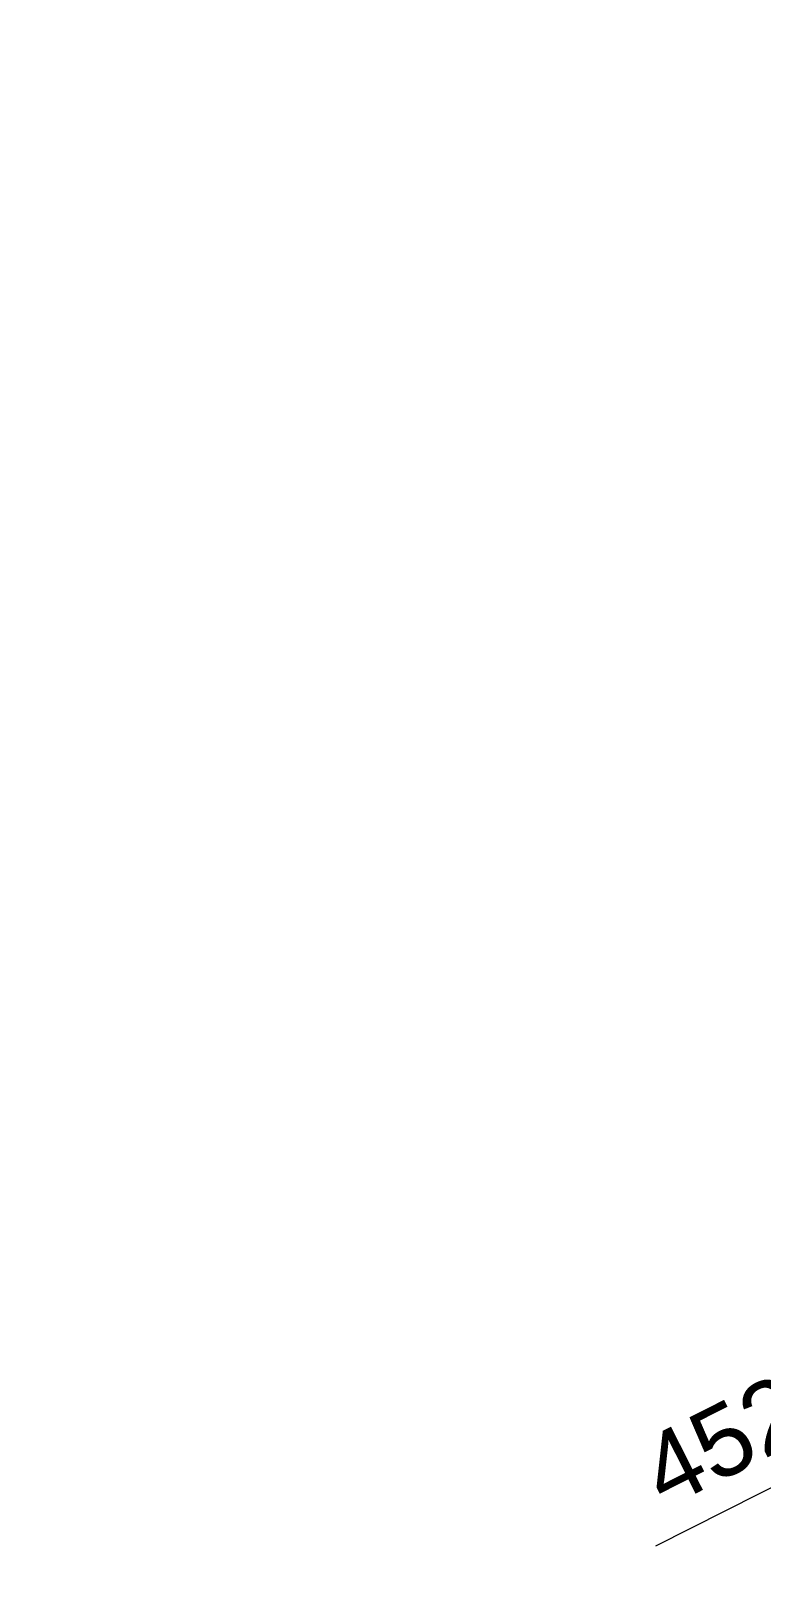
# Model space of a CAD drawing. Header units: metres. Extents: x 2682525 to 2683550, y 1250555 to 1251328.
# Drawn here: x 2683129.756 to 2683131.044, y 1250900.061 to 1250902.783 of the extents above; entities that cross this region are included whole.
import ezdxf

# ---------------------------------------------------------------- set-up
doc = ezdxf.new("R2010")
doc.units = ezdxf.units.M
doc.header["$PDMODE"] = 2
doc.header["$PDSIZE"] = -2
for name, pattern in [('Achse', [10, 5, -2.5, 0, -2.5]), ('IMPORT-_25_VW-01 Strichlinie kurz _2_', [21.165312, 10.580624, -10.584688]), ('Verdeckt 0_75', [1.5, 0.75, -0.75])]:
    doc.linetypes.add(name, pattern=pattern)
for name, color, linetype, lineweight, true_color in [('2458 A U1_dwg-1', 9, 'Continuous', 18, 0x808080), ('_24_200 Materialien-Beton', 9, 'Continuous', 18, 0x808080), ('_24_300 Bauteile 3D-Wand Innen', 9, 'Continuous', 18, 0x808080), ('_25_000 Linien-Strichlinie kurz 0_10', 9, 'IMPORT-_25_VW-01 Strichlinie kurz _2_', 18, 0x808080), ('_25_200 Materialien-Beton', 9, 'Continuous', 18, 0x808080), ('_25_300 Bauteile 3D-Raum-NGF Nettogeschossfläche', 9, 'Continuous', 18, 0x808080), ('_25_300 Bauteile 3D-Wand Innen', 9, 'Continuous', 18, 0x808080), ('_25_500 Technik-Kanalisation Schächte', 9, 'Continuous', 18, 0x808080), ('_25_600 Situation-Baulinie', 9, 'Continuous', 18, 0x808080), ('_25_Keine', 9, 'Continuous', 18, 0x808080), ('A-DETL-____-MBND-1', 7, 'Continuous', 18, 0xbf6000), ('A-DETL-____-MBND-3', 7, 'Verdeckt 0_75', 25, 0xbf6000), ('A-DETL-____-MBND-4', 7, 'Verdeckt 0_75', 25, 0x70cf70), ('Bemassung', 9, 'Continuous', 18, 0x808080), ('P-PIPE-____-OTLN-1', 7, 'Continuous', 18, 0xbf6000)]:
    doc.layers.add(name, color=color, linetype=linetype, lineweight=lineweight, true_color=true_color)
for name, color, linetype, lineweight in [('A-____-____-DIMS', 7, 'Continuous', 9), ('A-DETL-____-MBND', 7, 'Verdeckt 0_75', 18), ('A-DETL-____-MBND-2', 7, 'Verdeckt 0_75', 25), ('Bemassung-1', 7, 'Continuous', 18), ('G-____-____-DIMS', 7, 'Continuous', 9), ('G-____-____-TEXT', 7, 'Continuous', 9), ('P-PIPE-____-CNTR-1', 7, 'Achse', 25), ('P-PIPE-____-OTLN-2', 7, 'Continuous', 25)]:
    doc.layers.add(name, color=color, linetype=linetype, lineweight=lineweight)
doc.styles.add('Arial_3', font='arial.ttf', dxfattribs={"height": 125})
doc.styles.add('Arial_31', font='arial.ttf', dxfattribs={"width": 0.9, "height": 200})
doc.styles.add('ISOCP_2', font='isocp___.ttf', dxfattribs={"height": 125.8608217592593})
doc.dimstyles.new('2_0_mm_-_Arial', dxfattribs={"dimscale": 304.8, "dimtxt": 204.051879991394, "dimasz": 0.2460629921259842, "dimexe": 0.3280839895013123, "dimexo": 0.3280840109072179, "dimgap": 0.08202099737532807, "dimtad": 1, "dimdec": 1, "dimlfac": 0.001, "dimrnd": 0.09999999999999999, "dimzin": 0, "dimdsep": 46, "dimtxsty": 'Arial_31', "dimblk1": 'OBLIQUE', "dimblk2": 'OBLIQUE', "dimsah": 1, "dimcen": 0.09, "dimdle": 0.3280839895013123, "dimazin": 0, "dimtfac": 1, "dimtdec": 4, "dimtix": 1, "dimtmove": 0, "dimatfit": 3, "dimfxl": 1, "dimtvp": 1, "dimtfill": 1, "dimtolj": 1, "dimtzin": 0, "dimarcsym": 2})
doc.dimstyles.new('2_0_mm_-_Arial_1', dxfattribs={"dimscale": 304.8, "dimtxt": 204.051879991394, "dimasz": 0.2460629921259842, "dimexe": 0.3280839895013123, "dimexo": 0.3280840109072179, "dimgap": 0.08202099737532807, "dimtad": 1, "dimdec": 1, "dimlfac": 0.001, "dimrnd": 0.09999999999999999, "dimzin": 0, "dimdsep": 46, "dimtxsty": 'Arial_31', "dimblk1": 'OBLIQUE', "dimblk2": 'OBLIQUE', "dimsah": 1, "dimcen": 0.09, "dimdle": 0.3280839895013123, "dimazin": 0, "dimtfac": 1, "dimtdec": 4, "dimtix": 1, "dimtmove": 2, "dimatfit": 3, "dimfxl": 1, "dimtvp": 1, "dimtfill": 1, "dimtolj": 1, "dimtzin": 0, "dimarcsym": 2})
pattern_1 = [(18.233, (0, 0), (18.77292067800844, -56.98752011815572), []), (288.233, (0, 0), (63.31313485127099, 20.85671487326738), [])]

# ---------------------------------------------------------------- blocks, each defined once
blk = doc.blocks.new('2458 A U1_dwg_VW_SLASH-9045485-U01 Bodenplatte')
at = {"layer": 'Bemassung'}
for p, q in [((500.0534143197685, 500.0534143197683), (-500.0534143197683, -500.0534143197685)), ((890.9383564621788, 0), (-999.9999999999999, 0))]:
    blk.add_line(p, q, dxfattribs=at)
blk = doc.blocks.new('2458 A U1_dwg_VW_SLASH-V13-U01 Bodenplatte')
at = {"layer": 'Bemassung'}
for p, q in [((500.0534143197685, 500.0534143197683), (-500.0534143197683, -500.0534143197685)), ((890.9383564621788, 0), (-584.6229811089432, 0))]:
    blk.add_line(p, q, dxfattribs=at)
blk = doc.blocks.new('2458 A U1_dwg-9041719-U01 Bodenplatte')
at = {"layer": '_24_200 Materialien-Beton'}
h = blk.add_hatch(dxfattribs=at)
h.set_pattern_fill('FP_1', color=256, style=0, pattern_type=2)
h.set_pattern_definition(pattern_1)
h.paths.add_polyline_path([(-28728.35925963511, -19947.67519897264), (-28478.35925963512, -19697.67519897264), (-28478.35925977485, -15400.46579661157), (-28728.35925963511, -15650.46579647183), (-28728.35925963511, -19814.54720087164)])
h = blk.add_hatch(dxfattribs=at)
h.set_pattern_fill('FP_1', color=256, style=0, pattern_type=2)
h.set_pattern_definition(pattern_1)
h.paths.add_polyline_path([(-28728.35925963511, -19947.67519897264), (-28478.35925963512, -19697.67519897264), (-28478.35925977485, -15400.46579661157), (-28728.35925963511, -15650.46579647183), (-28728.35925963511, -19814.54720087164)])
h = blk.add_hatch(dxfattribs=at)
h.set_pattern_fill('FP_1', color=256, style=0, pattern_type=2)
h.set_pattern_definition(pattern_1)
h.paths.add_polyline_path([(-28478.35925963512, -19947.67519897264), (-27314.01496714138, -19947.67519897264), (-27314.01496714138, -19697.67519897264), (-28478.35925963512, -19697.67519897264), (-28728.35925963511, -19947.67519897264)])
h = blk.add_hatch(dxfattribs=at)
h.set_pattern_fill('FP_1', color=256, style=0, pattern_type=2)
h.set_pattern_definition(pattern_1)
h.paths.add_polyline_path([(-28478.35925963512, -19947.67519897264), (-27314.01496714138, -19947.67519897264), (-27314.01496714138, -19697.67519897264), (-28478.35925963512, -19697.67519897264), (-28728.35925963511, -19947.67519897264)])
at = {"layer": '_25_200 Materialien-Beton'}
h = blk.add_hatch(dxfattribs=at)
h.set_pattern_fill('FP_1', color=256, style=0, pattern_type=2)
h.set_pattern_definition(pattern_1)
h.paths.add_polyline_path([(-28728.35925963511, -19947.67519884991), (-28728.00000003564, -19947.31593937318), (-28728.35925963511, -19697.67519897264), (-39998.30878082777, -19697.67519884991), (-39998.30878082777, -19947.67519884991), (-29973.52900646859, -19947.67519884991)])
h.paths.add_polyline_path([(-41548.99588439449, -19947.67519884991), (-40123.30878082779, -19947.67519884991), (-40123.30878082779, -19697.67519884991), (-48351.41820665873, -19697.67519884991), (-48351.41820665873, -19947.67519878158), (-41710.48643147866, -19947.67519884991)])
at = {"layer": '_24_200 Materialien-Beton', "flags": 128}
for points in [[(-18478.89012047552, -7749.778642246254), (-31328.35925975809, -7749.778642246254), (-31328.35925975809, -15650.46579647184), (-28728.35925963511, -15650.46579647184), (-28728.35925963511, -19947.67519897264), (-27314.01496714138, -19947.67519897264), (-27128.53400000003, -19947.67519897264)], [(-27128.53400000003, -19947.67519897264), (-27314.01496714138, -19947.67519897264), (-28728.35925963511, -19947.67519897264), (-28728.35925963511, -15650.46579647183), (-31328.35925975809, -15650.46579647183), (-31328.35925975809, -7749.778642246185), (-18478.89012047552, -7749.778642246185)]]:
    blk.add_lwpolyline(points, dxfattribs=at)
blk.add_lwpolyline([(-27128.53400000003, -19697.67519897264), (-27314.01496714138, -19697.67519897264), (-28478.35925963512, -19697.67519897264), (-28478.35925963512, -15700.46579647183), (-21998.89012047957, -15700.46579647183), (-28478.35925963512, -15700.46579647183), (-28478.35925963512, -19697.67519897264), (-27314.01496714138, -19697.67519897264)], close=True, dxfattribs=at)
at = {"layer": '_24_300 Bauteile 3D-Wand Innen', "flags": 128}
blk.add_lwpolyline([(-18478.8901204755, -7749.778642246248), (-31328.35925975806, -7749.778642246248), (-31328.35925975806, -15650.46579647182), (-28728.35925963509, -15650.46579647182), (-28728.35925963509, -19947.67519897262), (-27314.01496714134, -19947.67519897262), (-27314.01496714134, -19697.67519897262), (-28478.35925963509, -19697.67519897262), (-28478.35925963509, -15700.46579647182), (-21998.89012047956, -15700.46579647182), (-28478.35925963509, -15700.46579647182), (-28478.35925963509, -19697.67519897262), (-27314.01496714134, -19697.67519897262), (-27314.01496714134, -19947.67519897262), (-28728.35925963508, -19947.67519897262), (-28728.35925963508, -15650.46579647182), (-31328.35925975806, -15650.46579647182), (-31328.35925975806, -7749.778642246177)], close=True, dxfattribs=at)
at = {"layer": '_25_000 Linien-Strichlinie kurz 0_10', "flags": 128}
blk.add_lwpolyline([(-39998.30878082777, -19596.40472418683), (-28478.35925963512, -19596.40472418683), (-28478.35925963512, -18887.67519884986), (-39998.30878082777, -18887.67519884986)], dxfattribs=at)
at = {"layer": '_25_200 Materialien-Beton'}
for p, q in [((-39998.30878082772, -19697.67519884989), (-28728.00000003561, -19697.67519884989)), ((-28728.00000003564, -19947.67519884991), (-39998.30878082777, -19947.67519884991))]:
    blk.add_line(p, q, dxfattribs=at)
at = {"layer": '_25_300 Bauteile 3D-Raum-NGF Nettogeschossfläche'}
blk.add_line((-27128.53400000003, -19947.67519898536), (-39998.30878082777, -19947.67519898536), dxfattribs=at)
at = {"layer": '_25_300 Bauteile 3D-Wand Innen'}
for p, q in [((-39998.30878082772, -19697.67519884989), (-28728.00000003561, -19697.67519884989)), ((-28728.00000003564, -19947.67519884991), (-39998.30878082777, -19947.67519884991))]:
    blk.add_line(p, q, dxfattribs=at)
at = {"layer": '_25_500 Technik-Kanalisation Schächte'}
for radius, start, end in [(598.94443170433, 151.4901863156429, 151.6600068636266), (598.9444317043286, 198.9473684210517, 199.0503598158129), (598.9444317043273, 208.0717140906604, 208.8035822364107), (598.944431704331, 217.49294632345, 218.1479783022221)]:
    blk.add_arc((-27065.72071747013, -18450.83287172473), radius, start, end, dxfattribs=at)
at = {"layer": '_25_600 Situation-Baulinie', "flags": 128}
blk.add_lwpolyline([(-39998.30878082777, -19697.6751988499), (-28728.35925969961, -19697.6751988499), (-28728.35925969961, -15650.46579640768), (-31328.35925987479, -15650.46579640768), (-31328.35925987479, -7749.77864224621), (-18478.89012047552, -7749.77864224621), (-18478.89012047552, -6190.465796475198), (-8478.890120348786, -6190.465796475198), (-8478.890120348786, -13050.46579667138), (-9678.89012010524, -13050.46579667138), (-9678.89012010524, -26600.46579642589), (-8478.890120445896, -26600.46579642589), (-8478.890120445896, -33460.46579628942), (-18304.10905391994, -33460.46579628942), (-18304.10905391994, -36217.6290792397), (-118724.2550663652, -36217.6290792397), (-118724.2550663652, -27248.61881228595), (-117524.2550665293, -27248.61881228595), (-117524.2550665293, -21873.83377174422)], dxfattribs=at)
at = {"layer": '_25_Keine'}
for p, q in [((-28814.01496721676, -20107.67519800755), (-27128.53400000003, -20107.67519800755)), ((-28814.01496721674, -21122.76708494489), (-28814.01496721674, -20107.67519800755))]:
    blk.add_line(p, q, dxfattribs=at)
at = {"layer": '_25_Keine', "flags": 128}
blk.add_lwpolyline([(-31314.01496721676, -20107.67519800755), (-28814.01496721676, -20107.67519800755), (-28814.01496721676, -21122.76708494489)], dxfattribs=at)
at = {"layer": 'Bemassung'}
for p, q in [((-28366.11804869762, -18174.76745116675), (-27597.30808723946, -18174.76745116675)), ((-27597.30808723946, -18174.76745116675), (-28366.11804869762, -18174.76745116675)), ((-28366.11804869762, -18983.2628981883), (-27339.2681592659, -18983.2628981883))]:
    blk.add_line(p, q, dxfattribs=at)
at = {"layer": 'Bemassung', "flags": 128}
for points in [[(-28728.35925963509, -19083.26289818826), (-28728.35925963509, -17802.07049772223)], [(-28478.35925963508, -18274.76745116671), (-28478.35925963508, -18008.88377364474)], [(-28478.35925963508, -19083.26289818826), (-28478.35925963508, -18201.49685568209), (-28478.35925963508, -19083.26289818826), (-28478.35925963508, -18201.49685568209)], [(-28952.84168151009, -18983.26289818828), (-28840.60047057259, -18983.26289818828)], [(-28728.35925963509, -18983.26289818828), (-28478.35925963508, -18983.26289818828)], [(-28478.35925963508, -19123.48399469558), (-28478.35925963508, -19694.67519897262)], [(-28283.52345902832, -19223.48399469558), (-27426.25617807889, -19223.48399469558)]]:
    blk.add_lwpolyline(points, close=True, dxfattribs=at)
for points in [[(-27339.2681592659, -18983.2628981883), (-28366.11804869762, -18983.2628981883), (-28253.87683776011, -18983.2628981883), (-28366.11804869762, -18983.2628981883)], [(-34478.98101918199, -19697.67519884984), (-28731.3592596996, -19697.67519884984), (-33478.05831243924, -19697.67519884984)]]:
    blk.add_lwpolyline(points, dxfattribs=at)
at = {"xscale": 0.1122412109375, "yscale": 0.1122412109375, "zscale": 0.1122412109375, "rotation": 180}
for name, p in [('2458 A U1_dwg_VW_SLASH-9045485-U01 Bodenplatte', (-28478.35925963508, -18174.76745116672)), ('2458 A U1_dwg_VW_SLASH-9045485-U01 Bodenplatte', (-28478.35925963508, -18174.76745116672)), ('2458 A U1_dwg_VW_SLASH-9045485-U01 Bodenplatte', (-28478.35925963508, -18983.26289818828)), ('2458 A U1_dwg_VW_SLASH-9045485-U01 Bodenplatte', (-28478.35925963508, -18983.26289818828)), ('2458 A U1_dwg_VW_SLASH-9045485-U01 Bodenplatte', (-28478.35925963508, -18983.26289818828)), ('2458 A U1_dwg_VW_SLASH-9045485-U01 Bodenplatte', (-28478.35925963508, -18983.26289818828)), ('2458 A U1_dwg_VW_SLASH-V13-U01 Bodenplatte', (-28478.35925963508, -19223.48399469556)), ('2458 A U1_dwg_VW_SLASH-V13-U01 Bodenplatte', (-28478.35925963508, -19223.48399469556))]:
    blk.add_blockref(name, p, dxfattribs=at)
at = {"xscale": 0.1122412109375, "yscale": 0.1122412109375, "zscale": 0.1122412109375}
blk.add_blockref('2458 A U1_dwg_VW_SLASH-9045485-U01 Bodenplatte', (-28728.35925963509, -18983.26289818828), dxfattribs=at)
blk.add_blockref('2458 A U1_dwg_VW_SLASH-9045485-U01 Bodenplatte', (-28728.35925963509, -18983.26289818828), dxfattribs=at)
at = {"layer": 'Bemassung-1', "char_height": 125.8608217592593, "line_spacing_factor": 1.478621465017729, "style": 'ISOCP_2'}
for s, insert, width, attachment_point in [('25', (-28603.35925963508, -18876.22962222056), 236.8473635522664, 2), ('25', (-28603.35925963508, -18876.22962222056), 236.8473635522664, 2), ('5', (-27935.74236657411, -18934.93287877491), 118.4236817761332, 1), ('5', (-27935.74236657411, -18934.93287877491), 118.4236817761332, 1), ('1.16', (-28245.62255489557, -19081.47083553748), 338.3533765032377, 1), ('1.16', (-28245.62255489557, -19081.47083553748), 338.3533765032377, 1)]:
    blk.add_mtext(s, dxfattribs=dict(at, insert=insert, width=width, attachment_point=attachment_point))
blk = doc.blocks.new('Kanalisation Pumpenschacht1 - Kanalisation Pumpenschacht-9017075-U01 Bodenplatte')
at = {"layer": 'A-DETL-____-MBND-4'}
h = blk.add_hatch(color=256, dxfattribs=at)
h.paths.add_polyline_path([(-600.0000000000542, -1.299440555158071e-11), (-594.235584121013, 58.52709660482424), (-577.1638597534039, 114.8050297095715), (-549.4408836908075, 166.671069905864), (-512.1320343560423, 212.1320343559025), (-466.6710699059171, 249.4408836907457), (-413.1537938278346, 277.6647566819457), (-358.5270966048773, 294.2355841209512), (-300.0000000000704, 299.9999999999838), (-241.4729033951942, 294.2355841209512), (-185.1949702904859, 277.1638597533639), (-133.3289300941544, 249.4408836907414), (-87.86796564406391, 212.1320343559415), (-50.55911630928136, 166.6710699058597), (-22.83614024666754, 114.8050297095238), (-5.764415879058561, 58.52709660482424), (-3.465174813754857e-11, -2.598881110316143e-11), (-5.799311084210513, -58.64213067982909), (-22.83614024665021, -114.8050297095411), (-50.55911630928136, -166.6710699058944), (-87.86796564402925, -212.1320343559329), (-133.3289300941717, -249.4408836907804), (-185.1949702904859, -277.1638597534028), (-241.4729033951942, -294.2355841209858), (-300.0000000000184, -300.0000000000141), (-358.5270966048773, -294.2355841209858), (-414.8050297095855, -277.1638597534028), (-466.6710699059518, -249.4408836907674), (-512.1320343560076, -212.1320343559675), (-549.4408836907728, -166.6710699059333), (-577.1638597534213, -114.8050297095325), (-594.235584121013, -58.52709660485889)])
h.paths.add_polyline_path([(-3.465174813754857e-11, -600.0000000000152), (85.71990574246443, -593.8208598815518), (169.0395341048238, -575.6957841687142), (249.2490078010925, -545.7791972127267), (324.384490473314, -504.752119698729), (392.9164403671378, -453.4497446125758), (453.4497446125152, -392.9164403671898), (504.7521196986684, -324.384490473379), (545.7791972126618, -249.2490078011532), (575.6957841686623, -169.0395341048758), (593.892865128525, -85.38890296399231), (599.9999999999676, -1.299440555158071e-11), (593.892865128525, 85.38890296395765), (575.6957841686623, 169.0395341048412), (545.7791972126618, 249.2490078011142), (504.7521196986684, 324.38449047334), (453.4497446125152, 392.9164403671508), (392.9164403671378, 453.4497446125368), (324.384490473314, 504.75211969869), (249.2490078010925, 545.7791972126964), (169.0395341048238, 575.6957841686839), (83.60975720410202, 594.0201121446551), (-3.465174813754857e-11, 599.9999999999849), (-85.38890296401397, 593.8928651285466), (-169.0395341048931, 575.6957841686839), (-249.2490078011791, 545.7791972126964), (-324.3844904734007, 504.7521196986944), (-392.9164403672071, 453.4497446125368), (-453.4497446126018, 392.9164403671551), (-504.7521196987377, 324.3844904733443), (-545.7791972127484, 249.2490078011185), (-576.2110120181007, 166.671069905864), (-593.8928651285943, 85.38890296395765), (-600.0000000000542, -1.299440555158071e-11), (-593.8928651285943, -85.38890296398364), (-575.3874962577003, -169.8660859815253), (-545.7791972127484, -249.2490078011488), (-504.7521196987377, -324.3844904733747), (-453.4497446126018, -392.9164403671854), (-392.9164403672071, -453.4497446125715), (-324.3844904734007, -504.7521196987247), (-249.2490078011791, -545.7791972127267), (-169.0395341048931, -575.6957841687142), (-85.38890296401397, -593.892865128577)])
blk.add_hatch(color=256, dxfattribs=at).paths.add_polyline_path([(-300.0000000000184, -300.0000000000141), (-241.4729033951942, -294.2355841209858), (-185.1949702905033, -277.1638597534028), (-133.3289300941544, -249.4408836907804), (-87.86796564408124, -212.1320343559805), (-50.55911630928136, -166.6710699058987), (-22.83614024665021, -114.8050297095411), (-5.764415879058561, -58.52709660485023), (-3.465174813754857e-11, -1.299440555158071e-11), (-5.764415879058561, 58.52709660482424), (-22.83614024665021, 114.8050297095108), (-50.55911630928136, 166.671069905864), (-87.86796564408124, 212.1320343559458), (-133.3289300941544, 249.4408836907457), (-185.1949702905033, 277.1638597533725), (-241.4729033951942, 294.2355841209512), (-300.0000000000358, 299.9999999999838), (-358.5270966048773, 294.2355841209512), (-414.8050297095683, 277.1638597533725), (-466.6710699059171, 249.4408836907457), (-512.1320343559903, 212.1320343559458), (-549.4408836907902, 166.671069905864), (-577.1638597534213, 114.8050297095152), (-594.235584121013, 58.52709660482424), (-600.0000000000368, -1.732587406877428e-11), (-594.200688915861, -58.64213067982909), (-577.1638597534213, -114.8050297095411), (-549.4408836907902, -166.6710699058987), (-512.1320343559903, -212.1320343559805), (-466.6710699059171, -249.4408836907804), (-413.1537938278346, -277.664756681976), (-358.5270966048773, -294.2355841209858)])
at = {"layer": 'A-DETL-____-MBND-2'}
for centre, radius, start, end in [((-1.108200189845905e-16, 4.372669010588763e-16), 600.0000000000005, 359.9999999999996, 179.9999999999998), ((-1.108200189845905e-16, 4.372669010588763e-16), 599.9999999999995, 4.071109992273301e-13, 180.0000000000002), ((-299.9999999999962, 0), 300.0000000000002, 359.9999999999994, 179.9999999999992), ((-299.9999999999972, 0), 299.9999999999998, 2.226388277024462e-13, 179.9999999999997), ((-299.9999999999962, 0), 300.0000000000002, 180, 359.9999999999994), ((-299.9999999999972, 0), 299.9999999999998, 180.0000000000004, 2.544443745170813e-13), ((-1.108200189845905e-16, 4.372669010588763e-16), 600.0000000000005, 179.9999999999998, 359.9999999999989), ((-1.108200189845905e-16, 4.372669010588763e-16), 599.9999999999995, 180.0000000000002, 359.9999999999994)]:
    blk.add_arc(centre, radius, start, end, dxfattribs=at)
blk = doc.blocks.new('PE-HD_Bogen - Standard-V87-U01 Bodenplatte')
at = {"layer": 'A-DETL-____-MBND-3'}
for points in [[(-28027.44985263453, -19656.33126474613), (-28023.33722146451, -19652.88127306652), (-28009.09679851625, -19639.35817743408), (-27978.05239832787, -19608.66426368911), (-27944.374034256, -19574.1118073642), (-27939.07917492944, -19567.93131043437), (-27967.48465452351, -19539.52658032109), (-27970.79506579606, -19543.500286534), (-27984.16684033153, -19557.59396179495), (-28016.3473468882, -19590.12694750377), (-28049.50864878911, -19622.43370704511), (-28055.86256378709, -19627.91855359359), (-28028.8219537748, -19654.95916360588)], [(-27938.39307680838, -19693.21978911455), (-27938.06927608527, -19691.22420286155), (-27937.50636867401, -19675.2806215791), (-27937.13301875515, -19631.23957848291), (-27937.74890826653, -19576.85602440147), (-27938.73194593433, -19568.22407650081), (-27939.07917492943, -19568.45439681443), (-27944.374034256, -19574.1118073642), (-27970.62138210349, -19601.1914990358), (-28013.62459007118, -19643.75142193269), (-28027.44985263453, -19656.33126474613), (-28001.3656389233, -19676.34652466518), (-27970.99032722151, -19688.92839073338), (-27953.55145154594, -19691.22420286156)], [(-27898.21143535267, -19693.21978911455), (-27897.73165807119, -19688.06861027859), (-27897.22119717296, -19668.64760447817), (-27896.97195677438, -19622.88825526069), (-27897.57956197805, -19576.59534507113), (-27898.19073366557, -19568.2240765008), (-27938.37237512129, -19568.2240765008), (-27937.87834164873, -19574.11180736419), (-27937.38709954374, -19593.83276971939), (-27937.16052368241, -19641.05856855051), (-27937.76683645345, -19685.10548688912), (-27938.39307680838, -19693.21978911455)]]:
    blk.add_hatch(color=256, dxfattribs=at).paths.add_polyline_path(points)
at = {"layer": 'A-DETL-____-MBND-2'}
for p, q in [((-27939.07033995782, -19567.9371137661), (-27967.48305111038, -19539.52440261355)), ((-27938.75489294016, -19568.1479903324), (-27939.07033995781, -19567.9371137661)), ((-27938.38272596482, -19568.22193280768), (-27938.75489294016, -19568.1479903324)), ((-27898.20108450914, -19568.22193280767), (-27938.38272596483, -19568.22193280767)), ((-27964.67386856454, -19630.72193280764), (-28011.6772249345, -19583.71857643768)), ((-28055.8713987587, -19627.91275026186), (-28027.45868760615, -19656.32546141442)), ((-27964.67386856454, -19630.72193280764), (-27898.20108450908, -19630.72193280764)), ((-27938.38272596484, -19693.22193280766), (-27898.20108450913, -19693.22193280767))]:
    blk.add_line(p, q, dxfattribs=at)
at = {"layer": 'A-DETL-____-MBND-2', "flags": 128}
for points in [[(-28027.45868760614, -19656.32546141442), (-28001.98285178805, -19675.98815251394), (-27986.59032198633, -19683.63293189609)], [(-27986.59032198633, -19683.63293189609), (-27955.52907031865, -19692.04959530136), (-27938.38272596483, -19693.22193280766)]]:
    blk.add_lwpolyline(points, dxfattribs=at)
at = {"layer": 'A-DETL-____-MBND-2'}
for centre, major_axis, ratio, start_param, end_param in [((-28011.6772249345, -19583.71857643768), (44.19417382415775, 44.19417382415751), 0.01999600119962423, 0.008282425497443985, 3.149875079083114), ((-28011.6772249345, -19583.71857643768), (44.19417382416142, 44.19417382415386), 0.01999600119958238, 3.149875079087276, 6.291467732681192), ((-27898.20108450908, -19630.72193280764), (0, 62.4999999999967), 0.01999600119966185, 6.27490288168007, 9.416495535269863), ((-27898.20108450908, -19630.72193280764), (0, 62.50000000000036), 0.01999600119971888, 3.1333102280903, 6.274902881680093)]:
    blk.add_ellipse(centre, major_axis=major_axis, ratio=ratio, start_param=start_param, end_param=end_param, dxfattribs=at)
blk = doc.blocks.new('PE-HD_Bogen - Standard-V88-U01 Bodenplatte')
at = {"layer": 'A-DETL-____-MBND-3'}
for points in [[(-28239.65406027091, -19355.74174110133), (-28229.28058433111, -19343.2386293046), (-28221.74367949055, -19329.45794805753), (-28217.55697335883, -19315.33882801343), (-28217.00578303992, -19301.84346387035), (-28220.12767124319, -19289.89154239253), (-28227.4847005779, -19279.52275314602), (-28247.11414386649, -19259.89330985743), (-28240.53192866293, -19269.48728497278), (-28237.41004045968, -19281.43920645061), (-28237.96123077859, -19294.93457059367), (-28242.14793691032, -19309.05369063779), (-28251.52351572198, -19325.05051875327), (-28260.05831769065, -19335.33748368158), (-28252.15717206764, -19343.23862930461)], [(-28239.16819957894, -19356.22760179329), (-28201.33677572438, -19317.5124711859), (-28195.85773250759, -19311.14972121633), (-28225.92663293254, -19281.43920645061), (-28220.12767124319, -19289.89154239253), (-28217.00578303992, -19301.84346387035), (-28217.55697335883, -19315.33882801343), (-28222.6826549691, -19331.17479629194), (-28230.54215552172, -19344.75919634762), (-28239.43117662997, -19355.96462474228)], [(-28210.31799147054, -19385.0778099017), (-28172.48656761595, -19346.36267929431), (-28167.00752439917, -19339.99992932475), (-28195.85773250759, -19311.14972121633), (-28198.90980917967, -19314.83929731451), (-28215.17963600319, -19331.93961183048), (-28239.16819957894, -19356.22760179329), (-28227.4847005779, -19367.91110079434)], [(-28293.5523375019, -19378.39001833233), (-28280.05697335882, -19377.83882801342), (-28265.93785331472, -19373.65212188167), (-28250.63660502462, -19364.85364585052), (-28239.65406027091, -19355.74174110133), (-28260.05831769065, -19335.33748368158), (-28272.56142948739, -19345.71095962139), (-28286.34211073447, -19353.24786446193), (-28300.46123077856, -19357.43457059367), (-28315.14609677253, -19357.67505841986), (-28325.90851639945, -19354.86387270931), (-28335.5024915148, -19348.28165750576), (-28313.95659492164, -19369.4691684397), (-28305.50425897972, -19375.26813012906), (-28295.66252946971, -19377.83882801341)], [(-28284.2460801559, -19399.53806886465), (-28282.51148006211, -19398.26090904667), (-28263.45618954757, -19380.2161653747), (-28239.16819957894, -19356.22760179329), (-28239.9227010907, -19355.96462474229), (-28252.15717206764, -19366.11521704113), (-28265.93785331472, -19373.65212188167), (-28280.05697335882, -19377.83882801342), (-28293.5523375019, -19378.39001833233), (-28305.50425897972, -19375.26813012906), (-28313.95659492165, -19369.80174415881), (-28285.4862674825, -19398.26090904666)], [(-28255.39587204749, -19428.38827697307), (-28253.6612719537, -19427.11111715508), (-28241.82682318587, -19416.06897818638), (-28210.31799147054, -19385.0778099017), (-28239.43117662996, -19356.48919789316), (-28277.88333018636, -19394.05902564787), (-28284.2460801559, -19399.53806886465), (-28260.87491526426, -19422.9092337563)]]:
    blk.add_hatch(color=256, dxfattribs=at).paths.add_polyline_path(points)
at = {"layer": 'A-DETL-____-MBND-2'}
for p, q in [((-28226.70988644674, -19280.29756727719), (-28247.11414386649, -19259.89330985745)), ((-28258.12318275695, -19337.27261861521), (-28291.3083176906, -19304.08748368157)), ((-28167.00752439918, -19339.99992932475), (-28195.8577325076, -19311.14972121632)), ((-28335.50249151482, -19348.28165750575), (-28315.09823409505, -19368.6859149255)), ((-28258.12318275695, -19337.27261861521), (-28211.20169822328, -19384.19410314889)), ((-28284.2460801559, -19399.53806886465), (-28255.3958720475, -19428.38827697307))]:
    blk.add_line(p, q, dxfattribs=at)
at = {"layer": 'A-DETL-____-MBND-2', "flags": 128}
for points in [[(-28226.70988644674, -19280.29756727719), (-28213.45695667442, -19293.5504970495), (-28197.82207753166, -19309.18537619226), (-28195.85773250759, -19311.14972121633)], [(-28284.2460801559, -19399.53806886465), (-28300.03650601274, -19383.74764300783), (-28313.67790944065, -19370.10623957992), (-28315.09823409505, -19368.6859149255)]]:
    blk.add_lwpolyline(points, dxfattribs=at)
at = {"layer": 'A-DETL-____-MBND-2'}
for centre, major_axis, ratio, start_param, end_param in [((-28291.3083176906, -19304.08748368157), (44.1941738241585, 44.1941738241585), 0.707106781186559, 4.712388980384683, 7.853981633974565), ((-28291.3083176906, -19304.08748368157), (44.19417382416365, 44.19417382415335), 0.7071067811865591, 1.570796326795061, 4.712388980384766), ((-28211.20169822328, -19384.19410314889), (44.1941738241585, 44.1941738241585), 0.01999600119961452, 4.712388980384683, 7.853981633974483), ((-28211.20169822328, -19384.19410314889), (44.1941738241585, 44.1941738241585), 0.01999600119961452, 1.570796326794897, 4.712388980384683)]:
    blk.add_ellipse(centre, major_axis=major_axis, ratio=ratio, start_param=start_param, end_param=end_param, dxfattribs=at)
blk = doc.blocks.new('PE-HD_Bogen - Standard-V19-U01 Bodenplatte')
at = {"layer": 'A-DETL-____-MBND-3'}
for points in [[(-104166.6169267425, -19617.07647959805), (-104155.1638861239, -19602.59946245985), (-104147.9342513211, -19588.18822366586), (-104144.5198398304, -19576.6735665101), (-104144.1390697025, -19562.52576108507), (-104147.0905377147, -19551.22628088926), (-104154.1195224008, -19541.20928757613), (-104166.8240335236, -19528.48102516854), (-104156.8916196113, -19541.4251989927), (-104150.6478432047, -19556.49900867381), (-104148.7065459622, -19574.10577279692), (-104151.4519548512, -19590.79268655421), (-104157.3842333553, -19604.57336780134), (-104166.7702082249, -19616.92319811559)], [(-104146.5246712227, -19637.16873511784), (-104136.1511952829, -19624.66562332111), (-104128.6142904424, -19610.88494207398), (-104124.4275843106, -19596.76582202989), (-104123.8763939917, -19583.27045788686), (-104126.998282195, -19571.31853640901), (-104133.5804973985, -19561.72456129366), (-104152.3515552412, -19543.55803096589), (-104147.0905377147, -19551.22628088926), (-104143.9686495115, -19563.17820236705), (-104144.5198398304, -19576.6735665101), (-104148.7065459621, -19590.79268655422), (-104156.8916196113, -19605.35460324488), (-104166.6169267425, -19617.07647959805), (-104148.5182073478, -19635.17519899271)], [(-104220.5152039735, -19639.724756829), (-104207.0198398304, -19639.1735665101), (-104192.9007197863, -19634.98686037837), (-104176.9136802955, -19625.61940291002), (-104166.9718921549, -19617.07647959804), (-104181.3330252763, -19627.44995553782), (-104194.8420170289, -19633.04556313578), (-104211.0182073478, -19635.17519899269), (-104227.1943976667, -19633.04556313577), (-104242.2682073478, -19626.80178672921), (-104255.212381172, -19616.86937281685), (-104236.7152418489, -19633.68832944853), (-104232.4671254513, -19636.60286862577), (-104221.167645083, -19639.554336683)], [(-104200.4229484536, -19659.81701234882), (-104186.9275843106, -19659.26582202988), (-104172.8084642666, -19655.07911589813), (-104156.8916196113, -19645.76989708665), (-104146.5246712227, -19637.16873511784), (-104166.8240335236, -19617.24831019884), (-104180.3165085852, -19628.10432673477), (-104195.5051826805, -19635.75915502103), (-104209.1085018217, -19639.25887360198), (-104221.167645083, -19639.554336683), (-104232.4671254513, -19636.60286862577), (-104240.1385714909, -19631.94318249795), (-104220.1195928711, -19651.38164016552), (-104212.3748699315, -19656.69512414552), (-104202.5331404215, -19659.26582202989)]]:
    blk.add_hatch(color=256, dxfattribs=at).paths.add_polyline_path(points)
at = {"layer": 'A-DETL-____-MBND-2'}
for p, q in [((-104133.5804973985, -19561.72456129366), (-104153.6727529183, -19541.63230577387)), ((-104211.0182073477, -19572.67519899267), (-104177.7746712226, -19605.9187351178)), ((-104242.0611005666, -19630.02065342217), (-104221.9688450469, -19650.11290894196))]:
    blk.add_line(p, q, dxfattribs=at)
at = {"layer": 'A-DETL-____-MBND-2', "flags": 128}
for points in [[(-104255.2123811719, -19528.48102516855), (-104236.6012272168, -19515.65100154645), (-104214.64350607, -19510.28042990768), (-104192.2115521772, -19513.07184572046), (-104172.2397353402, -19523.660098169), (-104166.8240335236, -19528.48102516851)], [(-104255.212381172, -19616.86937281681), (-104268.042404794, -19598.25821886165), (-104273.4129764329, -19576.30049771486), (-104270.6215606201, -19553.8685438221), (-104260.0333081715, -19533.89672698513), (-104255.2123811719, -19528.48102516855)], [(-104166.8240335236, -19528.48102516851), (-104153.9940099016, -19547.09217912372), (-104148.6234382628, -19569.0499002705), (-104151.4148540756, -19591.48185416326), (-104162.0031065241, -19611.45367100023), (-104166.8240335237, -19616.86937281685)], [(-104166.8240335236, -19528.48102516855), (-104163.9329654854, -19531.37209320673), (-104155.632056962, -19539.67300173021), (-104153.6727529183, -19541.6323057739)], [(-104166.8240335237, -19616.86937281685), (-104185.4351874789, -19629.69939643888), (-104207.3929086256, -19635.06996807775), (-104229.8248625183, -19632.27855226493), (-104249.7966793554, -19621.69029981635), (-104255.212381172, -19616.86937281681)], [(-104242.0611005666, -19630.0206534222), (-104251.2254427096, -19620.85631127921), (-104255.1210644385, -19616.96068955036), (-104255.212381172, -19616.86937281685)]]:
    blk.add_lwpolyline(points, dxfattribs=at)
at = {"layer": 'A-DETL-____-MBND-2'}
for radius, start, end in [(62.49999999999898, 314.9999999999949, 134.9999999999882), (62.49999999998869, 134.9999999999906, 314.9999999999973)]:
    blk.add_arc((-104211.0182073477, -19572.67519899266), radius, start, end, dxfattribs=at)
for major_axis, ratio, start_param, end_param in [((44.19417382416397, 44.19417382414212), 0.7071067811866464, 4.712388980384817, 7.853981633974658), ((44.19417382415957, 44.19417382415015), 0.7071067811866585, 1.570796326794972, 4.712388980384718)]:
    blk.add_ellipse((-104177.7746712226, -19605.9187351178), major_axis=major_axis, ratio=ratio, start_param=start_param, end_param=end_param, dxfattribs=at)
blk = doc.blocks.new('_Oblique')
at = {"color": 0, "linetype": 'ByBlock', "lineweight": -2}
blk.add_line((-0.5, -0.5), (0.5, 0.5), dxfattribs=at)
blk = doc.blocks.new('*D1807')
at = {"layer": 'A-____-____-DIMS', "color": 0, "lineweight": -2, "transparency": 16777216}
for p, q in [((2683068.897622096, 1250867.009540824), (2683135.861756529, 1250900.785341326)), ((2683053.688199543, 1250859.338114525), (2683068.897622096, 1250867.009540824)), ((2683053.688199543, 1250859.338114525), (2682986.72406511, 1250825.562314023)), ((2683113.74310552, 1250778.098576879), (2683113.932022766, 1250777.724028246)), ((2683098.698719751, 1250770.099947516), (2683098.722600213, 1250770.052601948))]:
    blk.add_line(p, q, dxfattribs=at)
at = {"layer": 'A-____-____-DIMS', "color": 0, "lineweight": -2, "transparency": 16777216, "xscale": 74.99999999999999, "yscale": 74.99999999999999, "zscale": 74.99999999999999}
for p, rotation in [((2683068.897622096, 1250867.009540824), 206.7657572042305), ((2683053.688199543, 1250859.338114525), 26.76575720423048)]:
    blk.add_blockref('_Oblique', p, dxfattribs=dict(at, rotation=rotation))
at = {"layer": 'A-____-____-DIMS', "color": 0, "transparency": 16777216, "insert": (2683004.047613651, 1250976.668747653), "char_height": 200, "width": 911.641014607705, "attachment_point": 5, "rotation": 26.76575720423047, "style": 'Arial_31', "bg_fill": 3, "box_fill_scale": 1.1, "bg_fill_color": 256, "bg_fill_true_color": 13158600, "bg_fill_transparency": 0}
blk.add_mtext('\\A1;0.0', dxfattribs=at)
at = {"layer": 'Defpoints', "color": 0, "transparency": 16777216}
for p in [(2683068.708701911, 1250867.384095282), (2683068.897622096, 1250867.009540824), (2683053.664316143, 1250859.385465919)]:
    blk.add_point(p, dxfattribs=at)
blk = doc.blocks.new('*D1808')
at = {"layer": 'A-____-____-DIMS', "color": 0, "lineweight": -2, "transparency": 16777216}
for p, q in [((2683101.306229421, 1250883.356000871), (2683168.270363854, 1250917.131801374)), ((2683068.897622741, 1250867.009539544), (2683001.933488308, 1250833.233739042)), ((2683146.196746825, 1250794.355752247), (2683146.340630091, 1250794.070488293)), ((2683113.74310552, 1250778.098576879), (2683113.932023411, 1250777.724026967))]:
    blk.add_line(p, q, dxfattribs=at)
at = {"layer": 'A-____-____-DIMS', "color": 0, "transparency": 16777216, "insert": (2682617.72699169, 1250788.948338999), "char_height": 200, "width": 911.641014607705, "attachment_point": 1, "rotation": 26.76575720423047, "line_spacing_factor": 0.9417779076525878, "style": 'Arial_31', "bg_fill": 3, "box_fill_scale": 1.1, "bg_fill_color": 256, "bg_fill_true_color": 13158600, "bg_fill_transparency": 0}
blk.add_mtext('\\A1;0.0', dxfattribs=at)
at = {"layer": 'A-____-____-DIMS', "color": 0, "lineweight": -2, "transparency": 16777216}
blk.add_line((2683068.897622741, 1250867.009539544), (2683101.306229421, 1250883.356000871), dxfattribs=at)
at = {"layer": 'Defpoints', "color": 0, "transparency": 16777216}
for p in [(2683101.162343216, 1250883.641270651), (2683101.306229421, 1250883.356000871), (2683068.708701911, 1250867.384095282)]:
    blk.add_point(p, dxfattribs=at)
at = {"layer": 'A-____-____-DIMS', "color": 0, "lineweight": -2, "transparency": 16777216, "xscale": 74.99999999999999, "yscale": 74.99999999999999, "zscale": 74.99999999999999}
for p, rotation in [((2683101.306229421, 1250883.356000871), 206.7657572042305), ((2683068.897622741, 1250867.009539544), 26.76575720423048)]:
    blk.add_blockref('_Oblique', p, dxfattribs=dict(at, rotation=rotation))
blk = doc.blocks.new('*D1809')
at = {"layer": 'A-____-____-DIMS', "color": 0, "lineweight": -2, "transparency": 16777216}
for p, q in [((2683132.910514814, 1250899.296771893), (2683199.874649247, 1250933.072572396)), ((2683101.30623005, 1250883.355999624), (2683132.910514814, 1250899.296771893)), ((2683101.30623005, 1250883.355999624), (2683034.342095617, 1250849.580199121)), ((2683177.801724807, 1250810.295150137), (2683177.944915484, 1250810.011259315)), ((2683146.196746825, 1250794.355752247), (2683146.34063072, 1250794.070487046))]:
    blk.add_line(p, q, dxfattribs=at)
at = {"layer": 'A-____-____-DIMS', "color": 0, "lineweight": -2, "transparency": 16777216, "xscale": 74.99999999999999, "yscale": 74.99999999999999, "zscale": 74.99999999999999}
for p, rotation in [((2683132.910514814, 1250899.296771893), 206.7657572042305), ((2683101.30623005, 1250883.355999624), 26.76575720423048)]:
    blk.add_blockref('_Oblique', p, dxfattribs=dict(at, rotation=rotation))
at = {"layer": 'A-____-____-DIMS', "color": 0, "transparency": 16777216, "insert": (2683059.863075263, 1251004.821305737), "char_height": 200, "width": 911.641014607705, "attachment_point": 5, "rotation": 26.76575720423047, "style": 'Arial_31', "bg_fill": 3, "box_fill_scale": 1.1, "bg_fill_color": 256, "bg_fill_true_color": 13158600, "bg_fill_transparency": 0}
blk.add_mtext('\\A1;0.0', dxfattribs=at)
at = {"layer": 'Defpoints', "color": 0, "transparency": 16777216}
for p in [(2683132.767321199, 1250899.58066854), (2683132.910514814, 1250899.296771893), (2683101.162343216, 1250883.641270651)]:
    blk.add_point(p, dxfattribs=at)

msp = doc.modelspace()

# ---------------------------------------------------------------- hatches: boundary and pattern name
at = {"layer": 'A-DETL-____-MBND-1'}
for points in [[(2683130.619881551, 1250901.186836852), (2683130.623512862, 1250901.202671953), (2683130.624036179, 1250901.218370304), (2683130.62141584, 1250901.232862091), (2683130.615830418, 1250901.245159721), (2683130.607660548, 1250901.254425133), (2683130.597462995, 1250901.260026902), (2683130.560318599, 1250901.27192423), (2683130.56897106, 1250901.267171218), (2683130.577140929, 1250901.257905807), (2683130.582726352, 1250901.245608177), (2683130.58534669, 1250901.23111639), (2683130.584823373, 1250901.215418038), (2683130.581192063, 1250901.199582938), (2683130.606064109, 1250901.191388949)], [(2683130.546841708, 1250901.193868095), (2683130.554050362, 1250901.208823691), (2683130.553778259, 1250901.208259165), (2683130.547196447, 1250901.194604062)], [(2683130.95469381, 1250901.076534394), (2683130.971106248, 1250901.128389962), (2683130.973063231, 1250901.136287019), (2683130.705062135, 1250901.224578828), (2683130.704702983, 1250901.22245492), (2683130.700173525, 1250901.206915711), (2683130.686692713, 1250901.164826202), (2683130.825227946, 1250901.119186366)], [(2683130.581957712, 1250901.142342457), (2683130.593758892, 1250901.148912146), (2683130.604479764, 1250901.159008729), (2683130.613389716, 1250901.17194414), (2683130.619881551, 1250901.186836852), (2683130.581192063, 1250901.199582938), (2683130.574700227, 1250901.184690226), (2683130.564236855, 1250901.170291852), (2683130.555069404, 1250901.161658232), (2683130.543268224, 1250901.155088543), (2683130.531190966, 1250901.152493461), (2683130.521613204, 1250901.153406585), (2683130.558350163, 1250901.141303751), (2683130.569880454, 1250901.139747376)], [(2683130.9339504, 1250901.017563869), (2683130.936079202, 1250901.022495107), (2683130.942703793, 1250901.040982362), (2683130.95469381, 1250901.076534394), (2683130.686692713, 1250901.164826202), (2683130.669162863, 1250901.113613095), (2683130.665949304, 1250901.105855677), (2683130.933923797, 1250901.017572633)]]:
    msp.add_hatch(color=256, dxfattribs=at).paths.add_polyline_path(points)
at = {"layer": 'G-____-____-DIMS'}
msp.add_hatch(color=256, dxfattribs=at).paths.add_polyline_path([(2683130.714018917, 1250901.155823702), (2683130.655936569, 1250901.015018898), (2683130.707597442, 1250901.003645133)])
at = {"layer": 'P-PIPE-____-OTLN-1'}
msp.add_hatch(color=256, dxfattribs=at).paths.add_polyline_path([(2683130.5227109, 1250901.172318602), (2683130.536194826, 1250901.181504908), (2683130.546841708, 1250901.193868095), (2683130.553925977, 1250901.208565633), (2683130.556964853, 1250901.224595908), (2683130.555751242, 1250901.240866483), (2683130.550367848, 1250901.256268546), (2683130.541181542, 1250901.269752473), (2683130.528818355, 1250901.280399354), (2683130.514120818, 1250901.287483623), (2683130.498090543, 1250901.2905225), (2683130.481819967, 1250901.289308888), (2683130.466417904, 1250901.283925495), (2683130.452933978, 1250901.274739189), (2683130.442287096, 1250901.262376001), (2683130.435202827, 1250901.247678464), (2683130.432163951, 1250901.231648189), (2683130.433377562, 1250901.215377613), (2683130.438760956, 1250901.19997555), (2683130.447947262, 1250901.186491624), (2683130.460310449, 1250901.175844742), (2683130.475007987, 1250901.168760473), (2683130.491038261, 1250901.165721597), (2683130.507308837, 1250901.166935208)])

# ---------------------------------------------------------------- linework, layer by layer
at = {"layer": 'A-DETL-____-MBND'}
msp.add_open_spline([(2683066.009390901, 1250869.679863096), (2683066.288205003, 1250869.551325586), (2683067.039320472, 1250869.18605556), (2683068.808618498, 1250868.554809036), (2683071.657237757, 1250869.494124548), (2683074.467321273, 1250871.018365242), (2683078.195421315, 1250872.859749516), (2683083.158512379, 1250875.383371573), (2683088.800458998, 1250878.256991499), (2683094.67246607, 1250881.112386641), (2683097.951854891, 1250882.94699488), (2683100.081408632, 1250883.879558791), (2683100.187642982, 1250884.43076455), (2683100.919117485, 1250885.016465895), (2683101.844521929, 1250884.711114088), (2683103.967648854, 1250886.004076284), (2683109.204590926, 1250888.417601884), (2683115.754953569, 1250891.836530144), (2683122.446522959, 1250895.24131188), (2683126.497124689, 1250897.270196159), (2683129.520615935, 1250898.811156605), (2683132.804656584, 1250900.260438276), (2683134.067093911, 1250906.573856538), (2683135.558020153, 1250913.796773206), (2683138.657477513, 1250918.602886364), (2683139.889302063, 1250920.906158589)], degree=3, knots=[0, 0, 0, 0, 3.021816965252346, 8.2668153199768, 17.95102877688316, 30.86478291184385, 40.23480069127133, 58.74610483870741, 85.71719350426484, 102.6006594184549, 122.8063238274784, 123.1988405673681, 125.0105717409506, 127.673553189531, 131.444065486728, 133.3966811922206, 151.4499517304334, 188.9907190902837, 205.6325642785124, 225.4757952452216, 233.4027051389572, 239.3167187433414, 259.753894699282, 288.8823652494151, 314.5908583427087, 314.5908583427087, 314.5908583427087, 314.5908583427087], dxfattribs=at)
at = {"layer": 'A-DETL-____-MBND-2'}
for p, q in [((2683130.597462995, 1250901.260026902), (2683130.558773506, 1250901.272772987)), ((2683130.494564402, 1250901.228122048), (2683130.512229191, 1250901.22230246)), ((2683130.512229191, 1250901.22230246), (2683130.53921709, 1250901.213411412)), ((2683130.577906579, 1250901.200665327), (2683130.53921709, 1250901.213411412)), ((2683130.577906579, 1250901.200665327), (2683130.53921709, 1250901.213411412)), ((2683130.577906579, 1250901.200665327), (2683130.60531356, 1250901.191636215)), ((2683130.973063231, 1250901.136287019), (2683130.705062135, 1250901.224578828)), ((2683130.60531356, 1250901.191636215), (2683130.646754145, 1250901.177983792)), ((2683130.646754145, 1250901.177983792), (2683130.685505719, 1250901.165217252)), ((2683130.519660675, 1250901.154049837), (2683130.558350163, 1250901.141303751)), ((2683130.953506815, 1250901.076925444), (2683130.685505719, 1250901.165217252)), ((2683130.953506815, 1250901.076925444), (2683130.685505719, 1250901.165217252)), ((2683130.665949304, 1250901.105855677), (2683130.9339504, 1250901.017563869)), ((2683130.991670744, 1250901.064352502), (2683130.953506815, 1250901.076925444)), ((2683131.075992249, 1250901.086061551), (2683131.040115864, 1250901.067965991))]:
    msp.add_line(p, q, dxfattribs=at)
for centre, major_axis, ratio, start_param, end_param in [((2683130.53921709, 1250901.213411412), (0.01955641565815875, 0.05936157516951111), 0.7071067811864479, 0, 1.570796326794858), ((2683130.577906579, 1250901.200665327), (0.0195564156581571, 0.05936157516950893), 0.7071067811864769, 0, 1.570796326794848), ((2683130.53921709, 1250901.213411412), (0.01955641565816339, 0.05936157516950957), 0.7071067811864888, 4.712388980384824, 6.283185307179488), ((2683130.577906579, 1250901.200665327), (0.01955641565815653, 0.05936157516950912), 0.7071067811865179, 4.712388980384711, 6.283185307179401), ((2683130.53921709, 1250901.213411412), (0.0195564156581571, 0.05936157516950893), 0.7071067811864769, 1.570796326794848, 3.141592653589855), ((2683130.577906579, 1250901.200665327), (0.01955641565815709, 0.05936157516951168), 0.7071067811864477, 1.570796326794839, 3.141592653589893), ((2683130.685505719, 1250901.165217252), (0.01955641565815425, 0.05936157516950989), 0.01999600119961452, 0, 1.570796326794897), ((2683130.685505719, 1250901.165217252), (0.01955641565815425, 0.05936157516950989), 0.01999600119961452, 4.712388980384683, 6.283185307179586), ((2683130.53921709, 1250901.213411412), (0.01955641565816055, 0.05936157516951052), 0.7071067811864888, 3.141592653589976, 4.712388980384748), ((2683130.577906579, 1250901.200665327), (0.01955641565815425, 0.05936157516950989), 0.7071067811864769, 3.141592653589793, 4.712388980384683), ((2683130.685505719, 1250901.165217252), (0.01955641565815425, 0.05936157516950989), 0.01999600119961452, 1.570796326794897, 3.141592653589793), ((2683130.685505719, 1250901.165217252), (0.01955641565815425, 0.05936157516950989), 0.01999600119961452, 3.141592653589793, 4.712388980384683), ((2683130.953506815, 1250901.076925444), (0.01955641565815261, 0.05936157516951314), 0.0199960011996137, 0, 1.570796326794896), ((2683130.953506815, 1250901.076925444), (0.01955641565815266, 0.05936157516951311), 0.01999600119957254, 4.712388980384723, 6.283185307179632), ((2683130.953506815, 1250901.076925444), (0.01955641565815425, 0.05936157516950989), 0.01999600119961452, 1.570796326794897, 3.141592653589793), ((2683130.953506815, 1250901.076925444), (0.0195564156581543, 0.05936157516950984), 0.01999600119957336, 3.141592653589832, 4.712388980384724), ((2683131.011529392, 1250901.124665084), (-0.004723301889836343, 0.06332409035475801), 0.9997657677477308, 2.748976388301765, 3.534208918804091)]:
    msp.add_ellipse(centre, major_axis=major_axis, ratio=ratio, start_param=start_param, end_param=end_param, dxfattribs=at)
at = {"layer": 'G-____-____-DIMS'}
for p, q in [((2683130.714018917, 1250901.155823702), (2683130.645500993, 1250900.844607845)), ((2683130.714018917, 1250901.155823702), (2683130.655936569, 1250901.015018898)), ((2683130.707597442, 1250901.003645133), (2683130.714018917, 1250901.155823702)), ((2683130.655936569, 1250901.015018898), (2683130.707597442, 1250901.003645133))]:
    msp.add_line(p, q, dxfattribs=at)
at = {"layer": 'G-____-____-TEXT'}
msp.add_line((2683131.270429728, 1250902.525285702), (2683129.796700802, 1250901.463158984), dxfattribs=at)
at = {"layer": 'G-____-____-TEXT', "flags": 128}
msp.add_lwpolyline([(2683127.657803475, 1250900.912969493), (2683129.584138447, 1250901.884586611), (2683130.009263156, 1250901.041731356), (2683128.082928184, 1250900.070114237)], close=True, dxfattribs=at)
at = {"layer": 'P-PIPE-____-CNTR-1'}
for p, q in [((2683130.550857399, 1250901.116515155), (2683130.438271406, 1250901.339728941)), ((2683130.382957509, 1250901.171829052), (2683130.606171295, 1250901.284415045))]:
    msp.add_line(p, q, dxfattribs=at)
at = {"layer": 'P-PIPE-____-OTLN-2'}
for centre, radius, start, end in [((2683130.494564402, 1250901.228122048), 0.06249999999999636, 26.76575720423047, 206.7657572042305), ((2683130.480491153, 1250901.256023772), 0.03125, 296.7657452933528, 116.7657452933528), ((2683130.494564402, 1250901.228122048), 0.0625, 206.7657572042305, 26.76575720423047), ((2683130.508637651, 1250901.200220325), 0.03125000000000364, 116.7657452933528, 296.7657452933528)]:
    msp.add_arc(centre, radius, start, end, dxfattribs=at)

# ---------------------------------------------------------------- block references
at = {"layer": '2458 A U1_dwg-1', "xscale": 0.001, "yscale": 0.001, "zscale": 0.001, "rotation": 26.76575494316579}
msp.add_blockref('2458 A U1_dwg-9041719-U01 Bodenplatte', (2683147.144467305, 1250931.177239274), dxfattribs=at)
at = {"layer": 'A-DETL-____-MBND-2', "xscale": 0.001, "yscale": 0.001, "zscale": 0.001, "rotation": 26.76575494316579}
for name, p in [('Kanalisation Pumpenschacht1 - Kanalisation Pumpenschacht-9017075-U01 Bodenplatte', (2683131.287527369, 1250902.514518254)), ('PE-HD_Bogen - Standard-V19-U01 Bodenplatte', (2683214.725471742, 1250965.634489583)), ('PE-HD_Bogen - Standard-V88-U01 Bodenplatte', (2683147.144467305, 1250931.177239274)), ('PE-HD_Bogen - Standard-V87-U01 Bodenplatte', (2683147.144467305, 1250931.177239274))]:
    msp.add_blockref(name, p, dxfattribs=at)

# ---------------------------------------------------------------- next in the draw order: texts
at = {"layer": 'G-____-____-TEXT', "insert": (2683127.86310765, 1250900.672471351), "char_height": 0.125, "width": 2.32489375, "attachment_point": 1, "rotation": 26.765754943165796, "style": 'Arial_3', "bg_fill": 3, "box_fill_scale": 1.25, "bg_fill_color": 256, "bg_fill_true_color": 13158600, "bg_fill_transparency": 0}
msp.add_mtext('Deckel verschraubt GVD', dxfattribs=at)

# ---------------------------------------------------------------- next in the draw order: texts
at = {"layer": 'G-____-____-TEXT', "insert": (2683128.519435797, 1250900.781263831), "char_height": 0.125, "width": 1.659493125, "attachment_point": 1, "rotation": 26.765754943165796, "style": 'Arial_3', "bg_fill": 3, "box_fill_scale": 1.25, "bg_fill_color": 256, "bg_fill_true_color": 13158600, "bg_fill_transparency": 0}
msp.add_mtext('= ~455.10 m.ü.M.', dxfattribs=at)

# ---------------------------------------------------------------- next in the draw order: texts
at = {"layer": 'G-____-____-TEXT', "insert": (2683128.60880093, 1250900.604087888), "char_height": 0.125, "width": 1.659493125, "attachment_point": 1, "rotation": 26.765754943165796, "style": 'Arial_3', "bg_fill": 3, "box_fill_scale": 1.25, "bg_fill_color": 256, "bg_fill_true_color": 13158600, "bg_fill_transparency": 0}
msp.add_mtext('= ~451.52 m.ü.M.', dxfattribs=at)

# ---------------------------------------------------------------- next in the draw order: linework, layer by layer
at = {"layer": 'G-____-____-DIMS'}
msp.add_line((2683130.645500993, 1250900.844607845), (2683129.580466629, 1250900.30741902), dxfattribs=at)

# ---------------------------------------------------------------- next in the draw order: texts
at = {"layer": 'G-____-____-DIMS', "insert": (2683129.540609787, 1250900.484060812), "char_height": 0.125, "width": 1.334488368200837, "attachment_point": 1, "rotation": 26.765754943165796, "line_spacing_factor": 0.9417779076525877, "style": 'Arial_3', "bg_fill": 3, "box_fill_scale": 1.25, "bg_fill_color": 256, "bg_fill_true_color": 13158600, "bg_fill_transparency": 0}
msp.add_mtext('452.72 m.ü.M.', dxfattribs=at)

# ---------------------------------------------------------------- next in the draw order: dimensions: what is measured, and where the dimension line sits
at = {"layer": 'A-____-____-DIMS'}
dim = msp.add_linear_dim(base=(2683068.897622096, 1250867.009540824), p1=(2683053.664316142, 1250859.385465919), p2=(2683068.708701911, 1250867.384095282), angle=26.76575720423047, dimstyle='2_0_mm_-_Arial', override={"dimpost": '<>', "dimfxl": 17038.5332360565}, dxfattribs=at)
dim.commit()
dim.dimension.update_dxf_attribs({"geometry": '*D1807', "text_midpoint": (2683004.047613651, 1250976.668747653)})

# ---------------------------------------------------------------- next in the draw order: dimensions: what is measured, and where the dimension line sits
dim = msp.add_linear_dim(base=(2683101.306229421, 1250883.356000871), p1=(2683068.708701911, 1250867.384095282), p2=(2683101.162343216, 1250883.641270651), angle=26.76575720423047, dimstyle='2_0_mm_-_Arial_1', override={"dimpost": '<>', "dimfxl": 36297.85923366722}, dxfattribs=at)
dim.commit()
dim.dimension.update_dxf_attribs({"geometry": '*D1808', "text_midpoint": (2683084.754535631, 1250875.177022492), "dimtype": 160})

# ---------------------------------------------------------------- next in the draw order: dimensions: what is measured, and where the dimension line sits
dim = msp.add_linear_dim(base=(2683132.910514814, 1250899.296771893), p1=(2683101.162343216, 1250883.641270651), p2=(2683132.767321198, 1250899.58066854), angle=26.76575720423047, dimstyle='2_0_mm_-_Arial', override={"dimpost": '<>', "dimfxl": 35396.87893486193}, dxfattribs=at)
dim.commit()
dim.dimension.update_dxf_attribs({"geometry": '*D1809', "text_midpoint": (2683059.863075263, 1251004.821305737)})

# ---------------------------------------------------------------- next in the draw order: linework, layer by layer
at = {"layer": 'G-____-____-DIMS'}
msp.add_line((2683131.955948452, 1250900.666143031), (2683130.857578255, 1250900.112140066), dxfattribs=at)

# ---------------------------------------------------------------- next in the draw order: texts
at = {"layer": 'G-____-____-DIMS', "insert": (2683130.817721413, 1250900.288781858), "char_height": 0.125, "width": 1.334488368200837, "attachment_point": 1, "rotation": 26.765754943165796, "line_spacing_factor": 0.9417779076525877, "style": 'Arial_3', "bg_fill": 3, "box_fill_scale": 1.25, "bg_fill_color": 256, "bg_fill_true_color": 13158600, "bg_fill_transparency": 0}
msp.add_mtext('452.72 m.ü.M.', dxfattribs=at)

doc.saveas('drawing.dxf')
